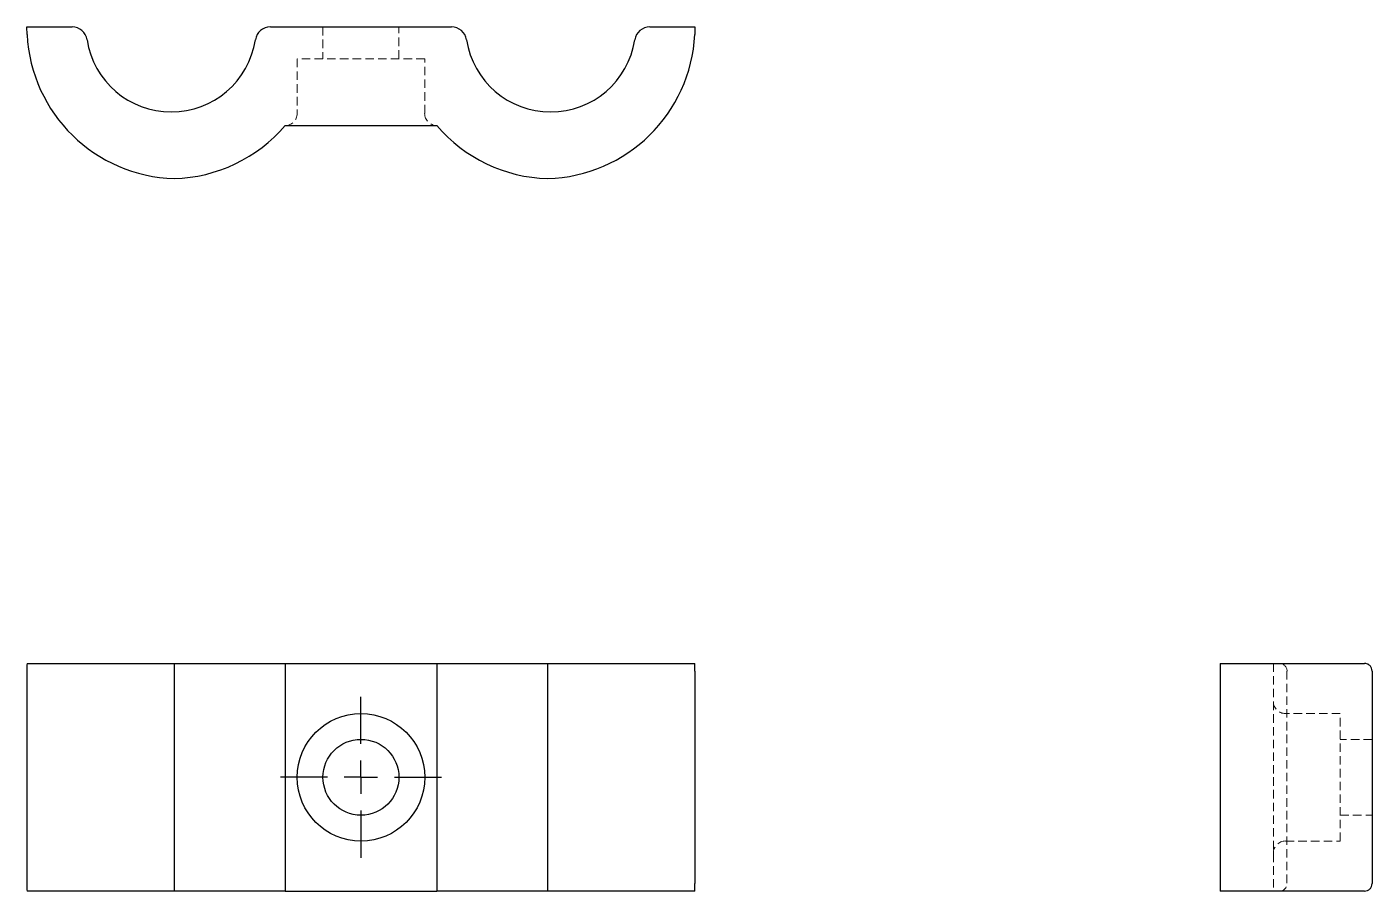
# Model space of a CAD drawing. Header units: millimetres. Extents: x 33 to 234, y 40 to 169.
import ezdxf

# ---------------------------------------------------------------- set-up
doc = ezdxf.new("R2010")
doc.units = ezdxf.units.MM
doc.linetypes.add('HIDDEN', pattern=[1.905, 1.27, -0.635])
doc.layers.add('10', color=7, linetype='Continuous')

# ---------------------------------------------------------------- blocks, each defined once
blk = doc.blocks.new('SW_CENTERMARKSYMBOL_0')
at = {"layer": '10', "color": 0}
for p, q in [((0, 5), (0, 12.05)), ((0, 0), (0, 2.5)), ((-5, 0), (-12.05, 0)), ((0, 0), (-2.5, 0)), ((0, 0), (0, -2.5)), ((0, 0), (2.5, 0)), ((5, 0), (12.05, 0)), ((0, -5), (0, -12.05))]:
    blk.add_line(p, q, dxfattribs=at)

msp = doc.modelspace()

# ---------------------------------------------------------------- linework, layer by layer
at = {"color": 7, "linetype": 'Continuous', "lineweight": 25}
for p, q in [((33, 169.36), (39.76, 169.36)), ((69.44, 169.36), (96.56, 169.36)), ((126.24, 169.36), (133, 169.36)), ((71.64, 154.59), (94.36, 154.59)), ((33, 72.91), (33, 41.09)), ((33.03, 74.05), (55.05, 74.05)), ((55.05, 74.05), (55.05, 39.95)), ((55.05, 74.05), (71.64, 74.05)), ((71.64, 74.05), (71.64, 57)), ((71.64, 74.05), (94.36, 74.05)), ((94.36, 74.05), (94.36, 57)), ((94.36, 74.05), (110.95, 74.05)), ((110.95, 74.05), (110.95, 39.95)), ((110.95, 74.05), (132.97, 74.05)), ((133, 72.91), (133, 41.09)), ((211.64, 74.05), (211.64, 39.95)), ((211.64, 74.05), (233.22, 74.05)), ((234.36, 72.91), (234.36, 41.09)), ((71.64, 57), (71.64, 39.95)), ((94.36, 57), (94.36, 39.95)), ((55.05, 39.95), (33.03, 39.95)), ((71.64, 39.95), (55.05, 39.95)), ((71.64, 39.95), (94.36, 39.95)), ((110.95, 39.95), (94.36, 39.95)), ((132.97, 39.95), (110.95, 39.95)), ((233.22, 39.95), (211.64, 39.95))]:
    msp.add_line(p, q, dxfattribs=at)
at = {"color": 7, "linetype": 'HIDDEN', "lineweight": 18}
for p, q in [((77.32, 169.36), (77.32, 164.59)), ((88.68, 164.59), (88.68, 169.36)), ((92.55, 164.59), (73.45, 164.59)), ((73.45, 164.59), (73.45, 156.4)), ((92.55, 156.4), (92.55, 164.59)), ((219.59, 74.05), (219.59, 57)), ((221.62, 72.91), (221.62, 41.09)), ((229.59, 66.55), (221.4, 66.55)), ((229.59, 57), (229.59, 66.55)), ((234.36, 62.68), (229.59, 62.68)), ((219.59, 57), (219.59, 39.95)), ((229.59, 47.45), (229.59, 57)), ((229.59, 51.32), (234.36, 51.32)), ((221.4, 47.45), (229.59, 47.45))]:
    msp.add_line(p, q, dxfattribs=at)
at = {"color": 7, "linetype": 'Continuous', "lineweight": 25}
for radius in [9.55, 5.68]:
    msp.add_circle((83, 57), radius, dxfattribs=at)
for centre, radius, start, end in [((39.76, 167.09), 2.27, 8.7091, 90), ((69.44, 167.09), 2.27, 90, 171.2909), ((96.56, 167.09), 2.27, 8.7091, 90), ((126.24, 167.09), 2.27, 90, 171.2909), ((55.73, 169.36), 22.73, 182.866, 268.2828), ((54.6, 169.36), 12.74, 188.7091, 351.2909), ((111.4, 169.36), 12.74, 188.7091, 351.2909), ((110.27, 169.36), 22.73, 271.7172, 357.134), ((54.37, 169.36), 22.73, 271.7172, 319.4584), ((111.63, 169.36), 22.73, 220.5416, 268.2828)]:
    msp.add_arc(centre, radius, start, end, dxfattribs=at)
at = {"color": 7, "linetype": 'HIDDEN', "lineweight": 18}
for centre, radius, start, end in [((71.64, 156.4), 1.82, 270, 0), ((94.36, 156.4), 1.82, 180, 270), ((220.49, 72.91), 1.14, 0, 90), ((221.4, 68.36), 1.82, 180, 270), ((221.4, 45.64), 1.82, 90, 180), ((220.49, 41.09), 1.14, 270, 0)]:
    msp.add_arc(centre, radius, start, end, dxfattribs=at)
at = {"color": 7, "linetype": 'Continuous', "lineweight": 25}
for points in [[(33.03, 168.22), (33.02, 168.37), (33.02, 168.52), (33.01, 168.79), (33, 168.92), (33, 169.13), (33, 169.21), (33, 169.33), (33, 169.36), (33, 169.36)], [(133, 169.36), (133, 169.36), (133, 169.33), (133, 169.21), (133, 169.13), (133, 168.92), (132.99, 168.79), (132.98, 168.52), (132.98, 168.37), (132.97, 168.22)], [(33.03, 74.05), (33.02, 74.05), (33.02, 74.02), (33.01, 73.9), (33, 73.82), (33, 73.61), (33, 73.48), (33, 73.21), (33, 73.06), (33, 72.91)], [(133, 72.91), (133, 73.06), (133, 73.21), (133, 73.48), (133, 73.61), (133, 73.82), (132.99, 73.9), (132.98, 74.02), (132.98, 74.05), (132.97, 74.05)], [(234.36, 72.91), (234.36, 73.06), (234.33, 73.21), (234.21, 73.48), (234.13, 73.61), (233.92, 73.82), (233.79, 73.9), (233.52, 74.02), (233.37, 74.05), (233.22, 74.05)], [(33, 41.09), (33, 40.94), (33, 40.79), (33, 40.52), (33, 40.39), (33, 40.18), (33.01, 40.1), (33.02, 39.98), (33.02, 39.95), (33.03, 39.95)], [(132.97, 39.95), (132.98, 39.95), (132.98, 39.98), (132.99, 40.1), (133, 40.18), (133, 40.39), (133, 40.52), (133, 40.79), (133, 40.94), (133, 41.09)], [(233.22, 39.95), (233.37, 39.95), (233.52, 39.98), (233.79, 40.1), (233.92, 40.18), (234.13, 40.39), (234.21, 40.52), (234.33, 40.79), (234.36, 40.94), (234.36, 41.09)]]:
    msp.add_open_spline(points, degree=3, knots=[0, 0, 0, 0, 0.25, 0.25, 0.5, 0.5, 0.75, 0.75, 1, 1, 1, 1], dxfattribs=at)

# ---------------------------------------------------------------- block references
at = {"layer": '10'}
msp.add_blockref('SW_CENTERMARKSYMBOL_0', (83, 57), dxfattribs=at)

doc.saveas('drawing.dxf')
